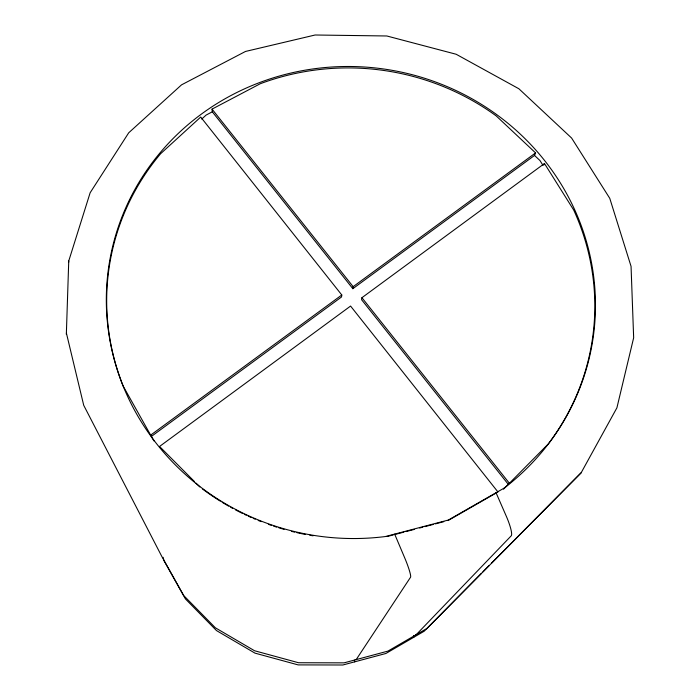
<?xml version="1.0" encoding="UTF-8"?>
<svg xmlns="http://www.w3.org/2000/svg" width="700" height="700" viewBox="0 0 700 700"><rect width="100%" height="100%" fill="white"/><g stroke="black" fill="none" stroke-linecap="round" stroke-linejoin="round"><path stroke-width="1.05" d="M66.343 334.346L68.74 260.986L90.151 192.745L128.713 132.799L181.528 84.849L245.507 51.45L315.131 35L386.829 35.98L456.173 54.259L518.875 88.76L571.602 138.04L609.77 198.336L631.059 266.359L633.657 337.776L616.91 407.82L581.149 472.771L426.965 628.434L387.94 651.105L344.085 662.847L298.524 662.734L254.564 650.755L215.364 627.786L183.715 595.551L161.787 556.413L83.72 405.317L66.395 333.086M68.688 262.281L68.74 260.986M151.384 436.433L123.165 386.111A244.274 235.349 8.8 0 1 160.615 153.72L200.716 117.049L341.793 294.989L341.53 296.984L151.384 436.433L153.921 440.921M352.835 288.689L353.15 286.668L535.57 152.915L496.23 115.929A244.274 235.349 8.8 0 0 260.243 83.746L212.039 109.112L212.301 111.808L352.835 288.689L534.529 155.435L535.57 152.915M508.305 484.365L548.424 443.8A244.274 235.349 8.8 0 0 573.668 209.974L544.477 163.511L361.926 297.71L361.576 299.688L508.305 484.365L503.519 489.177M543.76 165.165L544.477 163.511M394.398 534.625L394.651 534.1L404.74 557.944A18.427 2.117 67.7 0 1 410.559 577.22L356.186 659.61A10.973 0.744 67.7 0 1 355.915 659.452M495.582 493.343L496.046 492.739L506.336 516.311A18.296 3.255 67.3 0 1 511.236 535.806L416.238 634.664A10.929 1.146 67.5 0 1 415.87 634.559M481.451 573.335L424.217 631.207L385.901 653.476L342.842 665L298.13 664.895L254.984 653.135L216.501 630.586L185.43 598.929L163.896 560.499L163.1 557.314M482.983 571.786L489.116 565.6M491.418 563.281L581.149 472.771M201.749 119.053L206.106 115.08L212.301 111.808M150.85 434.989L341.793 294.989M448.026 520.572L497.963 491.977L350.569 306.058L159.556 446.46L194.504 481.609M387.152 536.524L393.365 534.896M395.456 534.345L403.865 532.149M405.965 531.597L414.382 529.392M419.632 528.01L422.791 527.188M424.891 526.636L433.309 524.431M435.409 523.88L443.817 521.675M534.529 155.435L540.006 160.589L542.832 165.095M196.018 483.14L199.815 486.955M212.039 109.112L353.15 286.668M361.926 297.71L509.276 483.123M354.41 660.117A10.771 0.717 67.8 0 1 354.463 661.666M313.066 535.798A244.274 235.349 8.8 0 1 309.829 535.255M305.515 534.468A244.274 235.349 8.8 0 1 296.914 532.648M294.761 532.149A244.274 235.349 8.8 0 1 291.55 531.361M284.095 529.358A244.274 235.349 8.8 0 1 278.819 527.791M276.719 527.135A244.274 235.349 8.8 0 1 273.578 526.111M271.495 525.411A244.274 235.349 8.8 0 1 268.398 524.326M261.24 521.649A244.274 235.349 8.8 0 1 258.213 520.441M255.211 519.199A244.274 235.349 8.8 0 1 253.216 518.35M251.23 517.484A244.274 235.349 8.8 0 1 248.255 516.145M246.277 515.226A244.274 235.349 8.8 0 1 244.3 514.299M242.331 513.345A244.274 235.349 8.8 0 1 235.506 509.871M232.61 508.323A244.274 235.349 8.8 0 1 230.685 507.264M228.777 506.188A244.274 235.349 8.8 0 1 222.171 502.302M220.308 501.156A244.274 235.349 8.8 0 1 202.379 488.906M413.543 635.565A10.727 1.103 67.5 0 1 413.324 637.219M504.262 488.031L448.394 520.021L385.306 536.55A244.781 235.812 8.8 0 1 111.37 252.184A244.781 235.812 8.8 0 1 478.38 102.489A244.781 235.812 8.8 0 1 504.262 488.031"/></g></svg>
